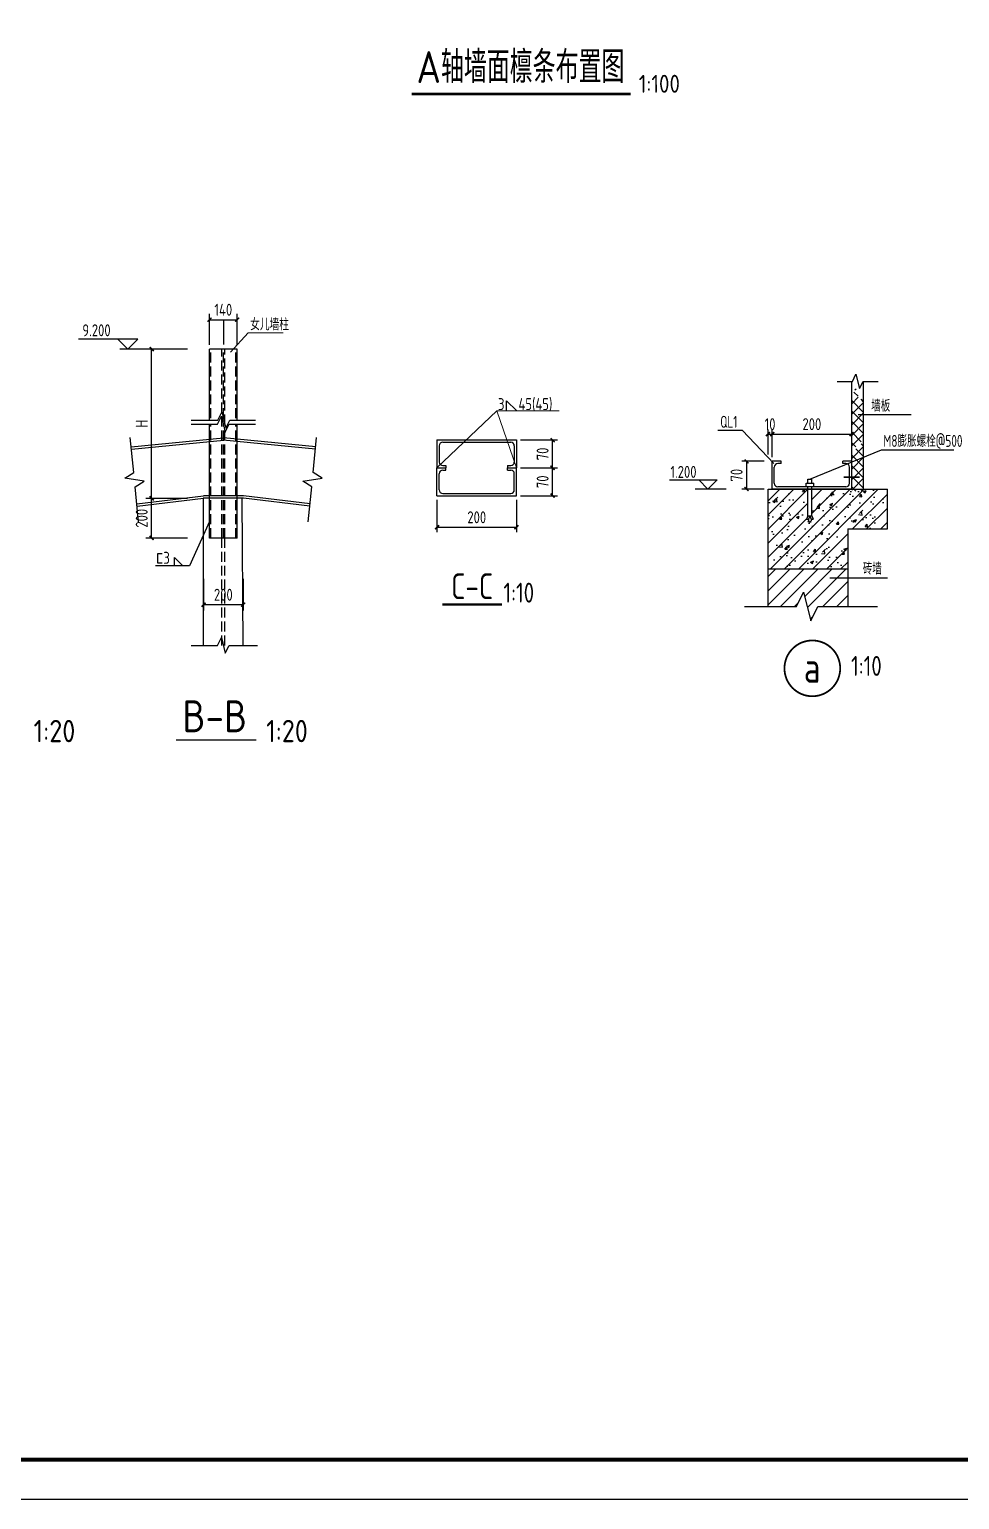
# Model space of a CAD drawing. Header units: millimetres. Extents: x 865974 to 875117, y 41124 to 44891.
# Drawn here: x 869118.3 to 869351.9, y 41123.6 to 41492.7 of the extents above; entities that cross this region are included whole.
import ezdxf

# ---------------------------------------------------------------- set-up
doc = ezdxf.new("R2010")
doc.units = ezdxf.units.MM
doc.header["$LTSCALE"] = 1000
doc.header["$MEASUREMENT"] = 0
doc.linetypes.add('2', pattern=[11.4, 9, -0.9, 0.6, -0.9])
doc.linetypes.add('DASH', pattern=[0.35, 0.25, -0.1])
for name, color, linetype in [('10', 7, 'Continuous'), ('1530', 253, 'Continuous'), ('1534', 7, 'Continuous'), ('D1', 112, 'Continuous'), ('D2', 6, 'Continuous'), ('DIM', 7, 'Continuous'), ('GJ', 6, 'Continuous'), ('M_Thin', 7, 'Continuous'), ('NUM', 7, 'Continuous'), ('THIN', 7, 'Continuous'), ('中文', 7, 'Continuous'), ('文字', 7, 'Continuous'), ('柱子', 8, 'Continuous'), ('标注', 7, 'Continuous'), ('独立基础', 2, 'Continuous'), ('轴线', 253, '2')]:
    doc.layers.add(name, color=color, linetype=linetype)
for name, color, linetype, lineweight in [('LZ', 64, 'Continuous', 9), ('数字', 3, 'Continuous', 9), ('细实线', 1, 'Continuous', 20)]:
    doc.layers.add(name, color=color, linetype=linetype, lineweight=lineweight)
doc.styles.add('GBHZ', font='gbenor.shx', dxfattribs={"width": 0.9, "bigfont": 'gbcbig.shx'})
doc.dimstyles.new('Y10', dxfattribs={"dimscale": 0, "dimtxt": 3, "dimasz": 0.01, "dimexe": 1.2, "dimexo": 1, "dimgap": 1, "dimtad": 1, "dimdec": 0, "dimlfac": 10, "dimzin": 0, "dimdsep": 46, "dimtxsty": 'GBHZ', "dimblk1": 'DX', "dimblk2": 'DX', "dimsah": 1, "dimcen": 0.09, "dimdle": 1, "dimadec": 0, "dimazin": 0, "dimtfac": 1, "dimtdec": 0, "dimtix": 1, "dimtmove": 2, "dimatfit": 3, "dimldrblk": 'DX', "dimfxl": 0, "dimtolj": 1, "dimtzin": 0, "dimarcsym": 0})
doc.dimstyles.new('Y20', dxfattribs={"dimscale": 0, "dimtxt": 3, "dimasz": 0.01, "dimexe": 1.5, "dimexo": 0.03, "dimgap": 1, "dimtad": 1, "dimdec": 0, "dimlfac": 20, "dimzin": 0, "dimdsep": 46, "dimtxsty": 'GBHZ', "dimblk1": 'DX', "dimblk2": 'DX', "dimsah": 1, "dimcen": 0.09, "dimdle": 1, "dimadec": 0, "dimazin": 0, "dimtfac": 1, "dimtdec": 0, "dimtix": 1, "dimtmove": 2, "dimatfit": 3, "dimldrblk": 'DX', "dimfxl": 0, "dimtolj": 1, "dimtzin": 0, "dimarcsym": 0})

# ---------------------------------------------------------------- blocks, each defined once
blk = doc.blocks.new('DX')
at = {"color": 0, "linetype": 'ByBlock', "const_width": 40}
blk.add_lwpolyline([(-54, -51), (46, 49)], dxfattribs=at)
blk = doc.blocks.new('*D466')
at = {"layer": 'Defpoints', "color": 0, "linetype": 'ByBlock', "transparency": 16777216}
for p in [(869220.62, 41375.62), (869240.62, 41375.62), (869240.62, 41367.71)]:
    blk.add_point(p, dxfattribs=at)
at = {"layer": 'DIM', "color": 0, "linetype": 'ByBlock', "lineweight": -2, "transparency": 16777216}
for p, q in [((869220.62, 41374.62), (869220.62, 41366.51)), ((869240.62, 41374.62), (869240.62, 41366.51)), ((869220.63, 41367.71), (869240.61, 41367.71))]:
    blk.add_line(p, q, dxfattribs=at)
at = {"layer": 'DIM', "color": 0, "linetype": 'ByBlock', "lineweight": -2, "transparency": 16777216, "xscale": 0.01, "yscale": 0.01, "zscale": 0.01, "rotation": 180}
blk.add_blockref('DX', (869220.62, 41367.71), dxfattribs=at)
at = {"layer": 'DIM', "color": 0, "linetype": 'ByBlock', "lineweight": -2, "transparency": 16777216, "xscale": 0.01, "yscale": 0.01, "zscale": 0.01}
blk.add_blockref('DX', (869240.62, 41367.71), dxfattribs=at)
at = {"layer": 'DIM', "color": 0, "linetype": 'ByBlock', "transparency": 16777216, "insert": (869230.62, 41370.21), "char_height": 3, "attachment_point": 5, "style": 'GBHZ'}
blk.add_mtext('\\A1;200', dxfattribs=at)
blk = doc.blocks.new('*D467')
at = {"layer": 'Defpoints', "color": 0, "linetype": 'ByBlock', "transparency": 16777216}
for p in [(869240.62, 41382.62), (869249.67, 41382.62), (869240.62, 41375.62)]:
    blk.add_point(p, dxfattribs=at)
at = {"layer": 'DIM', "color": 0, "linetype": 'ByBlock', "lineweight": -2, "transparency": 16777216}
for p, q in [((869241.62, 41382.62), (869250.87, 41382.62)), ((869249.67, 41375.63), (869249.67, 41382.61)), ((869241.62, 41375.62), (869250.87, 41375.62))]:
    blk.add_line(p, q, dxfattribs=at)
at = {"layer": 'DIM', "color": 0, "linetype": 'ByBlock', "lineweight": -2, "transparency": 16777216, "xscale": 0.01, "yscale": 0.01, "zscale": 0.01}
for p, rotation in [((869249.67, 41382.62), 90), ((869249.67, 41375.62), 270)]:
    blk.add_blockref('DX', p, dxfattribs=dict(at, rotation=rotation))
at = {"layer": 'DIM', "color": 0, "linetype": 'ByBlock', "transparency": 16777216, "insert": (869247.17, 41379.12), "char_height": 3, "attachment_point": 5, "rotation": 90, "style": 'GBHZ'}
blk.add_mtext('\\A1;70', dxfattribs=at)
blk = doc.blocks.new('*D468')
at = {"layer": 'Defpoints', "color": 0, "linetype": 'ByBlock', "transparency": 16777216}
for p in [(869240.62, 41389.62), (869249.67, 41389.62), (869240.62, 41382.62)]:
    blk.add_point(p, dxfattribs=at)
at = {"layer": 'DIM', "color": 0, "linetype": 'ByBlock', "lineweight": -2, "transparency": 16777216}
for p, q in [((869241.62, 41389.62), (869250.87, 41389.62)), ((869249.67, 41382.63), (869249.67, 41389.61)), ((869241.62, 41382.62), (869250.87, 41382.62))]:
    blk.add_line(p, q, dxfattribs=at)
at = {"layer": 'DIM', "color": 0, "linetype": 'ByBlock', "lineweight": -2, "transparency": 16777216, "xscale": 0.01, "yscale": 0.01, "zscale": 0.01}
for p, rotation in [((869249.67, 41389.62), 90), ((869249.67, 41382.62), 270)]:
    blk.add_blockref('DX', p, dxfattribs=dict(at, rotation=rotation))
at = {"layer": 'DIM', "color": 0, "linetype": 'ByBlock', "transparency": 16777216, "insert": (869247.17, 41386.12), "char_height": 3, "attachment_point": 5, "rotation": 90, "style": 'GBHZ'}
blk.add_mtext('\\A1;70', dxfattribs=at)
blk = doc.blocks.new('*D683')
at = {"layer": 'Defpoints', "color": 0, "transparency": 16777216}
for p in [(869148.97, 41374.97), (869158.03, 41374.97), (869158.03, 41364.97)]:
    blk.add_point(p, dxfattribs=at)
at = {"layer": 'DIM', "color": 0, "lineweight": -2, "transparency": 16777216}
for p, q in [((869158, 41374.97), (869147.47, 41374.97)), ((869148.97, 41364.98), (869148.97, 41374.96)), ((869158, 41364.97), (869147.47, 41364.97))]:
    blk.add_line(p, q, dxfattribs=at)
at = {"layer": 'DIM', "color": 0, "lineweight": -2, "transparency": 16777216, "xscale": 0.01, "yscale": 0.01, "zscale": 0.01}
for p, rotation in [((869148.97, 41374.97), 90), ((869148.97, 41364.97), 270)]:
    blk.add_blockref('DX', p, dxfattribs=dict(at, rotation=rotation))
at = {"layer": 'DIM', "color": 0, "transparency": 16777216, "insert": (869146.47, 41369.97), "char_height": 3, "attachment_point": 5, "rotation": 90, "style": 'GBHZ'}
blk.add_mtext('\\A1;200', dxfattribs=at)
blk = doc.blocks.new('*D684')
at = {"layer": 'Defpoints', "color": 0, "transparency": 16777216}
for p in [(869148.97, 41412.46), (869158.03, 41412.46), (869158.03, 41374.97)]:
    blk.add_point(p, dxfattribs=at)
at = {"layer": 'DIM', "color": 0, "lineweight": -2, "transparency": 16777216}
for p, q in [((869158, 41412.46), (869147.47, 41412.46)), ((869148.97, 41374.98), (869148.97, 41412.45)), ((869158, 41374.97), (869147.47, 41374.97))]:
    blk.add_line(p, q, dxfattribs=at)
at = {"layer": 'DIM', "color": 0, "lineweight": -2, "transparency": 16777216, "xscale": 0.01, "yscale": 0.01, "zscale": 0.01}
for p, rotation in [((869148.97, 41412.46), 90), ((869148.97, 41374.97), 270)]:
    blk.add_blockref('DX', p, dxfattribs=dict(at, rotation=rotation))
at = {"layer": 'DIM', "color": 0, "transparency": 16777216, "insert": (869146.47, 41393.71), "char_height": 3, "attachment_point": 5, "rotation": 90, "style": 'GBHZ'}
blk.add_mtext('\\A1;H', dxfattribs=at)
blk = doc.blocks.new('*D685')
at = {"layer": 'Defpoints', "color": 0, "transparency": 16777216}
for p in [(869161.97, 41354.82), (869171.97, 41354.82), (869161.97, 41348.27)]:
    blk.add_point(p, dxfattribs=at)
at = {"layer": 'DIM', "color": 0, "lineweight": -2, "transparency": 16777216}
for p, q in [((869161.97, 41354.79), (869161.97, 41346.77)), ((869171.97, 41354.79), (869171.97, 41346.77)), ((869171.96, 41348.27), (869161.98, 41348.27))]:
    blk.add_line(p, q, dxfattribs=at)
at = {"layer": 'DIM', "color": 0, "lineweight": -2, "transparency": 16777216, "xscale": 0.01, "yscale": 0.01, "zscale": 0.01, "rotation": 180}
blk.add_blockref('DX', (869161.97, 41348.27), dxfattribs=at)
at = {"layer": 'DIM', "color": 0, "lineweight": -2, "transparency": 16777216, "xscale": 0.01, "yscale": 0.01, "zscale": 0.01}
blk.add_blockref('DX', (869171.97, 41348.27), dxfattribs=at)
at = {"layer": 'DIM', "color": 0, "transparency": 16777216, "insert": (869166.97, 41350.77), "char_height": 3, "attachment_point": 5, "style": 'GBHZ'}
blk.add_mtext('\\A1;200', dxfattribs=at)
blk = doc.blocks.new('*D686')
at = {"layer": 'Defpoints', "color": 0, "transparency": 16777216}
for p in [(869170.47, 41419.82), (869163.47, 41413.46), (869170.47, 41413.46)]:
    blk.add_point(p, dxfattribs=at)
at = {"layer": 'DIM', "color": 0, "lineweight": -2, "transparency": 16777216}
for p, q in [((869163.47, 41413.49), (869163.47, 41421.32)), ((869163.48, 41419.82), (869170.46, 41419.82)), ((869170.47, 41413.49), (869170.47, 41421.32))]:
    blk.add_line(p, q, dxfattribs=at)
at = {"layer": 'DIM', "color": 0, "lineweight": -2, "transparency": 16777216, "xscale": 0.01, "yscale": 0.01, "zscale": 0.01, "rotation": 180}
blk.add_blockref('DX', (869163.47, 41419.82), dxfattribs=at)
at = {"layer": 'DIM', "color": 0, "lineweight": -2, "transparency": 16777216, "xscale": 0.01, "yscale": 0.01, "zscale": 0.01}
blk.add_blockref('DX', (869170.47, 41419.82), dxfattribs=at)
at = {"layer": 'DIM', "color": 0, "transparency": 16777216, "insert": (869166.97, 41422.32), "char_height": 3, "attachment_point": 5, "style": 'GBHZ'}
blk.add_mtext('\\A1;140', dxfattribs=at)
blk = doc.blocks.new('*D745')
at = {"layer": 'Defpoints', "color": 0, "linetype": 'ByBlock', "transparency": 16777216}
for p in [(869303.79, 41384.28), (869298.38, 41377.28), (869303.79, 41377.28)]:
    blk.add_point(p, dxfattribs=at)
at = {"layer": 'dim', "color": 0, "linetype": 'ByBlock', "lineweight": -2, "transparency": 16777216}
for p, q in [((869302.79, 41384.28), (869297.18, 41384.28)), ((869298.38, 41384.27), (869298.38, 41377.29)), ((869302.79, 41377.28), (869297.18, 41377.28))]:
    blk.add_line(p, q, dxfattribs=at)
at = {"layer": 'dim', "color": 0, "linetype": 'ByBlock', "lineweight": -2, "transparency": 16777216, "xscale": 0.01, "yscale": 0.01, "zscale": 0.01}
for p, rotation in [((869298.38, 41384.28), 90), ((869298.38, 41377.28), 270)]:
    blk.add_blockref('DX', p, dxfattribs=dict(at, rotation=rotation))
at = {"layer": 'dim', "color": 0, "linetype": 'ByBlock', "transparency": 16777216, "insert": (869295.88, 41380.78), "char_height": 3, "attachment_point": 5, "rotation": 90, "style": 'GBHZ'}
blk.add_mtext('\\A1;70', dxfattribs=at)
blk = doc.blocks.new('*D746')
at = {"layer": 'Defpoints', "color": 0, "linetype": 'ByBlock', "transparency": 16777216}
for p in [(869304.79, 41391.09), (869303.79, 41385.01), (869304.79, 41384.28)]:
    blk.add_point(p, dxfattribs=at)
at = {"layer": 'dim', "color": 0, "linetype": 'ByBlock', "lineweight": -2, "transparency": 16777216}
for p, q in [((869303.78, 41391.09), (869303.77, 41391.09)), ((869303.79, 41386.01), (869303.79, 41392.29)), ((869303.79, 41391.09), (869304.79, 41391.09)), ((869304.79, 41385.28), (869304.79, 41392.29)), ((869304.8, 41391.09), (869304.81, 41391.09))]:
    blk.add_line(p, q, dxfattribs=at)
at = {"layer": 'dim', "color": 0, "linetype": 'ByBlock', "lineweight": -2, "transparency": 16777216, "xscale": 0.01, "yscale": 0.01, "zscale": 0.01}
blk.add_blockref('DX', (869303.79, 41391.09), dxfattribs=at)
at = {"layer": 'dim', "color": 0, "linetype": 'ByBlock', "lineweight": -2, "transparency": 16777216, "xscale": 0.01, "yscale": 0.01, "zscale": 0.01, "rotation": 180}
blk.add_blockref('DX', (869304.79, 41391.09), dxfattribs=at)
at = {"layer": 'dim', "color": 0, "linetype": 'ByBlock', "transparency": 16777216, "insert": (869304.29, 41393.59), "char_height": 3, "attachment_point": 5, "style": 'GBHZ'}
blk.add_mtext('\\A1;10', dxfattribs=at)
blk = doc.blocks.new('*D747')
at = {"layer": 'Defpoints', "color": 0, "linetype": 'ByBlock', "transparency": 16777216}
for p in [(869324.79, 41391.09), (869304.79, 41384.28), (869324.79, 41384.28)]:
    blk.add_point(p, dxfattribs=at)
at = {"layer": 'dim', "color": 0, "linetype": 'ByBlock', "lineweight": -2, "transparency": 16777216}
for p, q in [((869304.79, 41385.28), (869304.79, 41392.29)), ((869304.8, 41391.09), (869324.78, 41391.09)), ((869324.79, 41385.28), (869324.79, 41392.29))]:
    blk.add_line(p, q, dxfattribs=at)
at = {"layer": 'dim', "color": 0, "linetype": 'ByBlock', "lineweight": -2, "transparency": 16777216, "xscale": 0.01, "yscale": 0.01, "zscale": 0.01, "rotation": 180}
blk.add_blockref('DX', (869304.79, 41391.09), dxfattribs=at)
at = {"layer": 'dim', "color": 0, "linetype": 'ByBlock', "lineweight": -2, "transparency": 16777216, "xscale": 0.01, "yscale": 0.01, "zscale": 0.01}
blk.add_blockref('DX', (869324.79, 41391.09), dxfattribs=at)
at = {"layer": 'dim', "color": 0, "linetype": 'ByBlock', "transparency": 16777216, "insert": (869314.79, 41393.59), "char_height": 3, "attachment_point": 5, "style": 'GBHZ'}
blk.add_mtext('\\A1;200', dxfattribs=at)

msp = doc.modelspace()

# ---------------------------------------------------------------- hatches: boundary and pattern name
at = {"layer": 'dim', "linetype": 'ByBlock'}
h = msp.add_hatch(dxfattribs=at)
h.set_pattern_fill('ANSI37', color=256, scale=15, style=0)
h.set_pattern_definition([(45, (469876.6003, 185297.5719), (-1.325825215, 1.325825215), []), (135, (469876.6003, 185297.5719), (-1.325825215, -1.325825215), [])])
h.paths.add_polyline_path([(869327.788, 41400.889), (869327.658, 41400.889), (869326.758, 41399.089), (869325.858, 41402.689), (869324.958, 41400.889), (869324.788, 41400.889), (869324.788, 41386.997), (869327.788, 41389.709)])
h = msp.add_hatch(dxfattribs=at)
h.set_pattern_fill('ANSI37', color=256, scale=15, style=0)
h.set_pattern_definition([(45, (469876.6003, 185297.0719), (-1.325825215, 1.325825215), []), (135, (469876.6003, 185297.0719), (-1.325825215, -1.325825215), [])])
h.paths.add_polyline_path([(869327.788, 41389.209), (869324.788, 41386.497), (869324.788, 41376.78), (869327.788, 41376.78)])
h = msp.add_hatch(dxfattribs=at)
h.set_pattern_fill('ANSI31', color=256, scale=20, style=0)
h.set_pattern_definition([(45, (-162.2497, -281.7893), (-1.767766953, 1.767766953), [])])
h.paths.add_polyline_path([(869323.788, 41367.28), (869333.784, 41367.28), (869333.784, 41377.28), (869314.769, 41377.28), (869314.769, 41370.595), (869315.094, 41369.701), (869314.613, 41369.701), (869314.613, 41369.303), (869314.288, 41369.022), (869313.963, 41369.303), (869313.963, 41369.701), (869313.482, 41369.701), (869313.807, 41370.595), (869313.807, 41377.28), (869304.788, 41377.28), (869303.788, 41377.28), (869303.788, 41357.279), (869323.788, 41357.279)])
h = msp.add_hatch(dxfattribs=at)
h.set_pattern_fill('ANSI31', color=256, scale=20, style=0)
h.set_pattern_definition([(45, (68.7783, 160.014), (-1.767766953, 1.767766953), [])])
h.paths.add_polyline_path([(869323.788, 41357.279), (869303.788, 41357.279), (869303.788, 41347.836), (869310.925, 41347.836), (869312.725, 41351.436), (869314.525, 41344.236), (869316.325, 41347.836), (869323.788, 41347.836)])
at = {"layer": '标注'}
h = msp.add_hatch(dxfattribs=at)
h.set_pattern_fill('AR-CONC', color=256)
h.set_pattern_definition([(50, (-162.2497, -281.7893), (7.172601826, -0.62752135), [0.75, -8.25]), (355, (-162.25, -281.789), (-1.387513336, 7.52192134), [0.6, -6.6]), (100.4514445, (-161.652, -281.8416), (5.78508847, 6.89439991), [0.63740192, -7.01142112]), (46.1842, (-162.25, -279.789), (10.67241331, -1.65519281), [1.125, -12.375]), (96.6356355, (-161.36, -279.927), (9.34661946, 9.74118601), [0.95610342, -10.5171376]), (351.184164, (-162.25, -279.789), (9.34661945, 9.741186), [0.9, -9.90000001]), (21, (-161.2497, -280.2893), (5.96907052, -4.026188907), [0.75, -8.25]), (326, (-161.25, -280.289), (2.43315332, 7.25150045), [0.6, -6.6]), (71.4514447, (-160.752, -280.625), (8.40222377, 3.22531153), [0.6374019, -7.01142112]), (37.5, (-162.2497, -281.7893), (0.121598553, 3.328938538), [0, -6.52, 0, -6.7, 0, -6.625]), (7.5, (-162.2497, -281.7893), (2.630695374, 3.944117119), [0, -3.82, 0, -6.37, 0, -2.525]), (327.5, (-164.4797, -281.7893), (5.338224362, -0.225548717), [0, -2.5, 0, -7.8, 0, -10.35]), (317.5, (-165.4797, -281.7893), (5.831861693, 1.001049823), [0, -3.25, 0, -5.18, 0, -7.35])])
h.paths.add_polyline_path([(869323.788, 41367.28), (869333.784, 41367.28), (869333.784, 41377.28), (869314.769, 41377.28), (869314.769, 41370.595), (869315.094, 41369.701), (869314.613, 41369.701), (869314.613, 41369.303), (869314.288, 41369.022), (869313.963, 41369.303), (869313.963, 41369.701), (869313.482, 41369.701), (869313.807, 41370.595), (869313.807, 41377.28), (869304.788, 41377.28), (869303.788, 41377.28), (869303.788, 41357.279), (869323.788, 41357.279)])

# ---------------------------------------------------------------- linework, layer by layer
msp.add_line((869655.031, 41123.604), (868814.031, 41123.604))
at = {"color": 0, "const_width": 1}
msp.add_lwpolyline([(869645.031, 41133.604), (868839.031, 41133.604), (868839.031, 41707.604), (869645.031, 41707.604)], close=True, dxfattribs=at)
at = {"const_width": 0.667}
msp.add_lwpolyline([(869214.241, 41476.47), (869269.245, 41476.47)], dxfattribs=at)
at = {"const_width": 0.6, "elevation": -5}
msp.add_lwpolyline([(869221.992, 41348.316), (869236.93, 41348.316)], dxfattribs=at)
at = {"layer": '10', "const_width": 0.45}
msp.add_lwpolyline([(869321.905, 41332.288, 1), (869307.905, 41332.288, 1), (869321.905, 41332.288, 1)], format="xyb", close=True, dxfattribs=at)
at = {"layer": '1530'}
msp.add_line((869147.475, 41412.455), (869141.003, 41412.455), dxfattribs=at)
at = {"layer": '1534'}
msp.add_lwpolyline([(869140.503, 41414.955), (869143.003, 41412.455), (869145.503, 41414.955), (869130.569, 41414.955)], dxfattribs=at)
at = {"layer": 'D1', "color": 251}
for p, q in [((869238.13, 41396.909), (869238.13, 41399.478)), ((869238.13, 41399.478), (869240.699, 41396.909))]:
    msp.add_line(p, q, dxfattribs=at)
at = {"layer": 'D1'}
for p, q in [((869279.062, 41379.584), (869290.968, 41379.584)), ((869286.36, 41379.584), (869288.664, 41377.28)), ((869290.968, 41379.584), (869288.664, 41377.28)), ((869293.284, 41377.28), (869285.489, 41377.28)), ((869163.471, 41369.151), (869158.473, 41358.048)), ((869158.473, 41358.048), (869149.971, 41358.048)), ((869154.672, 41360.156), (869156.781, 41358.048)), ((869154.672, 41358.048), (869154.672, 41360.156))]:
    msp.add_line(p, q, dxfattribs=at)
at = {"layer": 'D2'}
for p, q in [((869220.614, 41389.621), (869220.614, 41382.622)), ((869220.614, 41389.621), (869240.617, 41389.621)), ((869221.178, 41388.156), (869221.178, 41384.087)), ((869222.079, 41389.057), (869239.146, 41389.057)), ((869240.047, 41388.156), (869240.047, 41384.087)), ((869240.617, 41389.621), (869240.617, 41382.622)), ((869220.614, 41375.624), (869220.614, 41382.622)), ((869220.614, 41382.622), (869222.868, 41382.622)), ((869220.614, 41382.622), (869222.868, 41382.622)), ((869222.079, 41383.186), (869222.868, 41383.186)), ((869222.868, 41383.186), (869222.868, 41382.622)), ((869222.868, 41382.059), (869222.868, 41382.622)), ((869238.357, 41383.186), (869239.146, 41383.186)), ((869238.357, 41383.186), (869238.357, 41382.622)), ((869238.357, 41382.622), (869240.617, 41382.622)), ((869238.357, 41382.059), (869238.357, 41382.622)), ((869238.357, 41382.622), (869240.617, 41382.622)), ((869240.617, 41375.624), (869240.617, 41382.622)), ((869307.042, 41384.278), (869304.788, 41384.278)), ((869304.788, 41377.28), (869304.788, 41384.278)), ((869305.358, 41378.745), (869305.358, 41382.813)), ((869307.042, 41383.715), (869306.259, 41383.715)), ((869307.042, 41383.715), (869307.042, 41384.278)), ((869324.788, 41384.278), (869322.534, 41384.278)), ((869322.534, 41383.715), (869322.534, 41384.278)), ((869323.323, 41383.715), (869322.534, 41383.715)), ((869324.224, 41378.745), (869324.224, 41382.813)), ((869324.788, 41377.28), (869324.788, 41384.278)), ((869221.178, 41377.089), (869221.178, 41381.158)), ((869222.079, 41382.059), (869222.868, 41382.059)), ((869238.357, 41382.059), (869239.146, 41382.059)), ((869240.047, 41377.089), (869240.047, 41381.158)), ((869313.326, 41377.843), (869313.326, 41378.805)), ((869313.326, 41378.805), (869315.249, 41378.805)), ((869313.807, 41378.805), (869313.807, 41379.767)), ((869313.807, 41379.767), (869314.769, 41379.767)), ((869314.769, 41378.805), (869314.769, 41379.767)), ((869315.249, 41377.843), (869315.249, 41378.805)), ((869220.614, 41375.624), (869240.617, 41375.624)), ((869222.079, 41376.188), (869239.146, 41376.188)), ((869324.788, 41377.28), (869304.788, 41377.28)), ((869323.323, 41377.843), (869306.259, 41377.843)), ((869313.807, 41370.595), (869313.807, 41377.843)), ((869314.769, 41370.595), (869314.769, 41377.843)), ((869313.807, 41370.595), (869313.482, 41369.701)), ((869313.482, 41369.701), (869313.963, 41369.701)), ((869313.807, 41370.595), (869314.769, 41370.595)), ((869314.288, 41370.595), (869313.963, 41369.701)), ((869313.963, 41369.701), (869313.963, 41369.303)), ((869313.963, 41369.303), (869314.288, 41369.022)), ((869314.288, 41370.595), (869314.613, 41369.701)), ((869314.613, 41369.303), (869314.288, 41369.022)), ((869314.613, 41369.701), (869315.094, 41369.701)), ((869314.613, 41369.701), (869314.613, 41369.303)), ((869314.769, 41370.595), (869315.094, 41369.701))]:
    msp.add_line(p, q, dxfattribs=at)
for centre, start, end in [((869222.079, 41388.156), 90, 180), ((869239.146, 41388.156), 0, 90), ((869222.079, 41384.087), 180, 270), ((869239.146, 41384.087), 270, 0), ((869306.259, 41382.813), 90, 180), ((869323.323, 41382.813), 0, 90), ((869222.079, 41381.158), 90, 180), ((869239.146, 41381.158), 0, 90), ((869306.259, 41378.745), 180, 270), ((869323.323, 41378.745), 270, 0), ((869222.079, 41377.089), 180, 270), ((869239.146, 41377.089), 270, 0)]:
    msp.add_arc(centre, 0.902, start, end, dxfattribs=at)
at = {"layer": 'dim', "linetype": 'ByBlock'}
for p, q in [((869324.788, 41377.28), (869324.788, 41404.315)), ((869327.788, 41377.28), (869327.788, 41404.315)), ((869326.416, 41395.978), (869339.752, 41395.978)), ((869297.391, 41392.039), (869291.196, 41392.039)), ((869305.212, 41383.719), (869297.391, 41392.039)), ((869314.288, 41379.767), (869332.313, 41387.18)), ((869332.313, 41387.18), (869350.444, 41387.18)), ((869319.284, 41354.975), (869333.765, 41354.975))]:
    msp.add_line(p, q, dxfattribs=at)
at = {"layer": 'dim', "linetype": 'ByBlock', "const_width": 0.4}
msp.add_lwpolyline([(869326.814, 41380.279), (869322.777, 41380.279)], dxfattribs=at)
at = {"layer": 'GJ'}
for p, q in [((869163.471, 41394.574), (869163.471, 41412.455)), ((869170.471, 41412.455), (869163.471, 41412.455)), ((869170.471, 41394.574), (869170.471, 41412.455)), ((869163.471, 41364.973), (869163.471, 41393.574)), ((869170.471, 41364.973), (869170.471, 41393.574)), ((869170.471, 41364.973), (869163.471, 41364.973))]:
    msp.add_line(p, q, dxfattribs=at)
at = {"layer": 'LZ'}
for p, q in [((869168.78, 41411.683), (869173.197, 41416.492)), ((869173.197, 41416.492), (869182.019, 41416.492))]:
    msp.add_line(p, q, dxfattribs=at)
at = {"layer": 'M_Thin'}
for points in [[(869158.909, 41394.574), (869165.596, 41394.574), (869166.596, 41396.574), (869167.596, 41392.574), (869168.596, 41394.574), (869175.034, 41394.574)], [(869158.909, 41393.574), (869165.471, 41393.574), (869166.471, 41395.574), (869167.471, 41391.574), (869168.471, 41393.574), (869175.034, 41393.574)], [(869158.909, 41338.062), (869165.471, 41338.062), (869166.471, 41340.062), (869167.471, 41336.062), (869168.471, 41338.062), (869175.534, 41338.062)]]:
    msp.add_lwpolyline(points, dxfattribs=at)
at = {"layer": 'THIN', "linetype": 'ByBlock'}
for p, q in [((869324.958, 41404.315), (869325.858, 41406.115)), ((869325.858, 41406.115), (869326.758, 41402.515)), ((869321.165, 41404.315), (869324.958, 41404.315)), ((869326.758, 41402.515), (869327.658, 41404.315)), ((869327.658, 41404.315), (869331.452, 41404.314)), ((869310.925, 41347.836), (869312.725, 41351.436)), ((869312.725, 41351.436), (869314.525, 41344.236)), ((869297.894, 41347.837), (869310.925, 41347.836)), ((869314.525, 41344.236), (869316.325, 41347.836)), ((869316.325, 41347.836), (869331.285, 41347.836))]:
    msp.add_line(p, q, dxfattribs=at)
at = {"layer": 'THIN'}
for p, q in [((869144.466, 41381.447), (869143.589, 41390.217)), ((869189.527, 41381.447), (869190.404, 41390.217)), ((869142.197, 41380.014), (869144.466, 41381.447)), ((869147.093, 41379.297), (869142.197, 41380.014)), ((869144.824, 41377.865), (869147.093, 41379.297)), ((869186.9, 41379.297), (869191.795, 41380.014)), ((869189.168, 41377.865), (869186.9, 41379.297)), ((869191.795, 41380.014), (869189.527, 41381.447)), ((869145.701, 41369.094), (869144.824, 41377.865)), ((869188.291, 41369.094), (869189.168, 41377.865))]:
    msp.add_line(p, q, dxfattribs=at)
at = {"layer": '文字', "color": 6, "const_width": 0.32}
msp.add_lwpolyline([(869155.083, 41314.309), (869175.275, 41314.309)], dxfattribs=at)
at = {"layer": '柱子', "color": 251, "linetype": 'DASH', "ltscale": 0.01}
for p, q in [((869163.852, 41395.074), (869163.852, 41412.455)), ((869166.591, 41396.563), (869166.591, 41412.455)), ((869166.971, 41395.074), (869166.971, 41412.455)), ((869167.352, 41393.552), (869167.352, 41412.455)), ((869170.091, 41395.074), (869170.091, 41412.455)), ((869163.852, 41364.973), (869163.852, 41393.574)), ((869166.591, 41364.973), (869166.591, 41395.097)), ((869166.971, 41364.973), (869166.971, 41393.574)), ((869170.091, 41364.973), (869170.091, 41393.574)), ((869167.352, 41364.973), (869167.352, 41392.052)), ((869166.571, 41338.062), (869166.571, 41364.973)), ((869167.371, 41338.062), (869167.371, 41364.973))]:
    msp.add_line(p, q, dxfattribs=at)
at = {"layer": '柱子'}
for p, q in [((869143.822, 41387.88), (869167.009, 41390.199)), ((869190.17, 41387.883), (869167.009, 41390.199)), ((869143.882, 41387.283), (869167.069, 41389.602)), ((869190.111, 41387.286), (869166.95, 41389.602)), ((869145.25, 41373.606), (869161.961, 41375.573)), ((869188.743, 41373.609), (869172.058, 41375.573)), ((869145.31, 41373.009), (869161.996, 41374.973)), ((869188.683, 41373.012), (869172.022, 41374.973))]:
    msp.add_line(p, q, dxfattribs=at)
at = {"layer": '柱子', "color": 251, "ltscale": 0.01}
for p, q in [((869172.058, 41375.573), (869161.961, 41375.573)), ((869172.022, 41374.973), (869161.92, 41374.973)), ((869161.971, 41362.473), (869161.971, 41374.973)), ((869171.721, 41374.973), (869161.971, 41374.973)), ((869171.971, 41338.062), (869171.721, 41374.973)), ((869161.971, 41338.062), (869161.971, 41362.473))]:
    msp.add_line(p, q, dxfattribs=at)
at = {"layer": '标注'}
msp.add_line((869166.971, 41419.82), (869166.971, 41413.552), dxfattribs=at)
msp.add_lwpolyline([(869151.644, 41358.68), (869150.559, 41358.68), (869150.559, 41361.094), (869151.644, 41361.094)], dxfattribs=at)
at = {"layer": '独立基础'}
for p, q in [((869303.788, 41347.836), (869303.788, 41377.28)), ((869303.788, 41377.28), (869333.784, 41377.28)), ((869333.784, 41367.28), (869333.784, 41377.28)), ((869323.788, 41367.28), (869323.788, 41347.836)), ((869323.788, 41367.28), (869333.784, 41367.28)), ((869303.788, 41357.279), (869323.788, 41357.279))]:
    msp.add_line(p, q, dxfattribs=at)
at = {"layer": '细实线', "color": 251}
for p, q in [((869235.702, 41396.909), (869251.289, 41396.909)), ((869240.617, 41382.622), (869235.702, 41396.909))]:
    msp.add_line(p, q, dxfattribs=at)
msp.add_lwpolyline([(869220.614, 41382.622), (869235.702, 41396.909)], dxfattribs=at)

# ---------------------------------------------------------------- texts
at = {"ltscale": 2, "style": 'GBHZ'}
msp.add_text('1:100', height=4.5, rotation=0.20444, dxfattribs=at).set_placement((869271.32, 41476.775))
at = {"layer": '10', "style": 'GBHZ', "width": 0.9}
for s, height, p in [('女儿墙柱', 3, (869173.73, 41417.134)), ('3', 3, (869151.918, 41358.539)), ('C-C', 6.5, (869224.179, 41349.651, -5)), ('a', 7.7, (869312.768, 41328.669))]:
    msp.add_text(s, height=height, dxfattribs=at).set_placement(p)
at = {"layer": '1534', "style": 'GBHZ', "width": 0.9}
msp.add_text('9.200', height=3, dxfattribs=at).set_placement((869131.568, 41415.655))
at = {"layer": 'D1', "style": 'GBHZ', "width": 0.9}
msp.add_text('1.200', height=3, dxfattribs=at).set_placement((869279.264, 41380.102))
at = {"layer": 'NUM', "style": 'GBHZ'}
msp.add_text('A轴墙面檩条布置图', height=8, dxfattribs=at).set_placement((869215.495, 41479.243))
at = {"layer": '中文', "style": 'GBHZ', "width": 0.9}
for p in [(869237.323, 41348.793, -5.007), (869324.63, 41330.4, -0.009)]:
    msp.add_text('1:10', height=5, dxfattribs=at).set_placement(p)
at = {"layer": '数字', "style": 'GBHZ', "width": 0.9}
for s, p in [('3', (869235.967, 41397.13)), ('45(45)', (869241.096, 41397.13))]:
    msp.add_text(s, height=3, dxfattribs=at).set_placement(p)
at = {"layer": '文字', "color": 6, "style": 'GBHZ'}
for s, height, p in [('B-B', 8, (869156.69, 41316.26)), ('1:20', 5.6, (869119.318, 41313.744)), ('1:20', 5.6, (869177.724, 41313.744))]:
    msp.add_text(s, height=height, dxfattribs=at).set_placement(p)
at = {"layer": '轴线', "color": 61, "linetype": 'ByBlock', "style": 'GBHZ', "width": 0.8}
for s, p in [('墙板', (869329.689, 41396.715)), ('QL1', (869291.787, 41392.684)), ('M8膨胀螺栓@500', (869332.756, 41387.881)), ('砖墙', (869327.579, 41355.807))]:
    msp.add_text(s, height=3, dxfattribs=at).set_placement(p)

# ---------------------------------------------------------------- dimensions: what is measured, and where the dimension line sits
at = {"layer": 'DIM'}
dim = msp.add_linear_dim(base=(869170.471, 41419.82), p1=(869163.471, 41413.461), p2=(869170.471, 41413.461), dimstyle='Y20', override={"dimscale": 1}, dxfattribs=at)
dim.commit()
dim.dimension.update_dxf_attribs({"geometry": '*D686', "text_midpoint": (869166.971, 41422.32)})
dim = msp.add_linear_dim(base=(869148.975, 41412.455), p1=(869158.032, 41374.973), p2=(869158.032, 41412.455), angle=90, text='H', dimstyle='Y20', override={"dimscale": 1}, dxfattribs=at)
dim.commit()
dim.dimension.update_dxf_attribs({"geometry": '*D684', "text_midpoint": (869146.475, 41393.714)})
at = {"layer": 'dim', "color": 6, "linetype": 'ByBlock'}
for base, p1, p2, picture, middle in [((869304.788, 41391.088), (869303.788, 41385.007), (869304.788, 41384.278), '*D746', (869304.288, 41393.588)), ((869324.788, 41391.088), (869304.788, 41384.278), (869324.788, 41384.278), '*D747', (869314.788, 41393.588))]:
    dim = msp.add_linear_dim(base=base, p1=p1, p2=p2, dimstyle='Y10', override={"dimscale": 1}, dxfattribs=at)
    dim.commit()
    dim.dimension.update_dxf_attribs({"geometry": picture, "text_midpoint": middle})
at = {"layer": 'DIM', "linetype": 'ByBlock'}
for base, p1, p2, picture, middle in [((869249.668, 41389.621), (869240.617, 41382.622), (869240.616, 41389.621), '*D468', (869247.168, 41386.122)), ((869249.668, 41382.622), (869240.616, 41375.624), (869240.617, 41382.622), '*D467', (869247.168, 41379.123))]:
    dim = msp.add_linear_dim(base=base, p1=p1, p2=p2, angle=90, dimstyle='Y10', override={"dimscale": 1}, dxfattribs=at)
    dim.commit()
    dim.dimension.update_dxf_attribs({"geometry": picture, "text_midpoint": middle})
at = {"layer": 'dim', "color": 6, "linetype": 'ByBlock'}
dim = msp.add_linear_dim(base=(869298.382, 41377.28), p1=(869303.788, 41384.278), p2=(869303.788, 41377.28), angle=90, dimstyle='Y10', override={"dimscale": 1}, dxfattribs=at)
dim.commit()
dim.dimension.update_dxf_attribs({"geometry": '*D745', "text_midpoint": (869295.882, 41380.779)})
at = {"layer": 'DIM'}
for base, p1, p2, angle, picture, middle in [((869148.975, 41374.973), (869158.032, 41364.973), (869158.032, 41374.973), 90, '*D683', (869146.475, 41369.973)), ((869161.971, 41348.273), (869171.971, 41354.821), (869161.971, 41354.821), 180, '*D685', (869166.971, 41350.773))]:
    dim = msp.add_linear_dim(base=base, p1=p1, p2=p2, angle=angle, dimstyle='Y20', override={"dimscale": 1}, dxfattribs=at)
    dim.commit()
    dim.dimension.update_dxf_attribs({"geometry": picture, "text_midpoint": middle})
at = {"layer": 'DIM', "linetype": 'ByBlock'}
dim = msp.add_linear_dim(base=(869240.616, 41367.707), p1=(869220.616, 41375.624), p2=(869240.616, 41375.624), dimstyle='Y10', override={"dimscale": 1}, dxfattribs=at)
dim.commit()
dim.dimension.update_dxf_attribs({"geometry": '*D466', "text_midpoint": (869230.616, 41370.207)})

doc.saveas('drawing.dxf')
